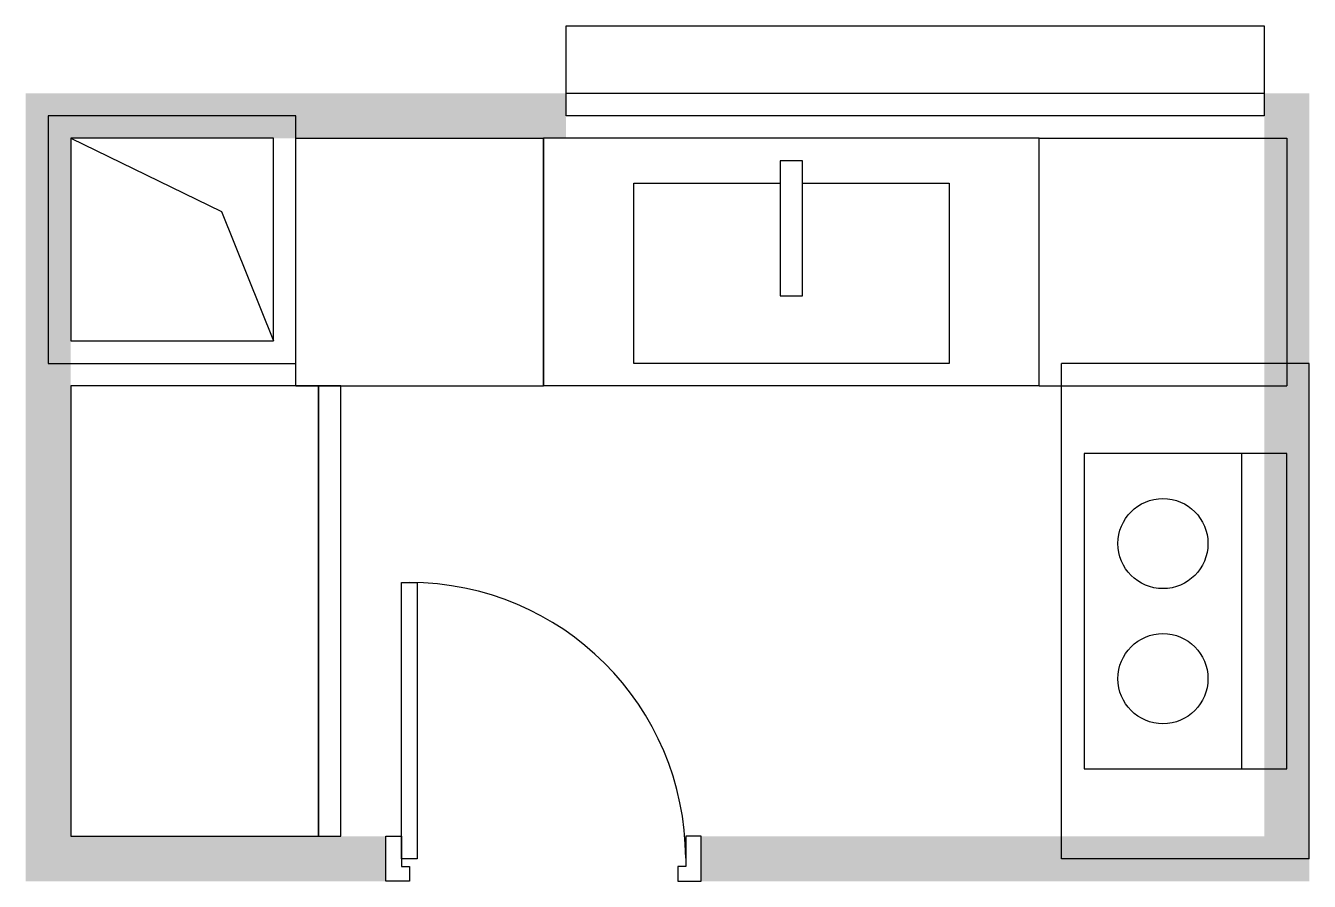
# Model space of a CAD drawing. Header units: millimetres. Extents: x 1050 to 3900, y -600 to 1300.
import ezdxf

# ---------------------------------------------------------------- set-up
doc = ezdxf.new("R2010")
doc.units = ezdxf.units.MM

# ---------------------------------------------------------------- blocks, each defined once
blk = doc.blocks.new('Door_Narrow_Mirror')
at = {"color": 7}
for points in [[(50, -200), (-50, -200), (-50, -234.6), (17.3, -234.6), (17.3, -251.9), (50, -251.9)], [(0, -865.4), (-613.5, -865.4), (-613.5, -830.8), (0, -830.8)]]:
    blk.add_lwpolyline(points, close=True, dxfattribs=at)
for points in [[(50, -900), (-50, -900), (-50, -865.4), (17.3, -865.4), (17.3, -848.1), (50, -848.1), (50, -900)], [(-50, -900), (-50, -865.4), (17.3, -865.4), (17.3, -848.1), (50, -848.1), (50, -900)]]:
    blk.add_lwpolyline(points, dxfattribs=at)
blk.add_arc((0, -848.1), 613.5, 90.1, 180, dxfattribs=at)
for points in [[(50, -200), (-50, -200), (50, 0), (-50, 0)], [(50, -1100), (-50, -1100), (50, -900), (-50, -900)]]:
    blk.add_solid(points, dxfattribs=at)
blk = doc.blocks.new('Shaft')
for points in [[(0, 0), (550, 0), (550, 550), (0, 550)], [(50, 50), (500, 50), (500, 500), (50, 500)]]:
    blk.add_lwpolyline(points, close=True)
blk.add_lwpolyline([(50, 500), (385, 337.3), (500, 50)])
blk = doc.blocks.new('counter')
for p, q in [((0, -600), (0, -50)), ((0, -50), (550, -50)), ((550, -50), (550, -600)), ((0, -600), (550, -600))]:
    blk.add_line(p, q)
blk = doc.blocks.new('Frig')
for points in [[(600, -50), (50, -50), (50, -1050), (600, -1050)], [(650, -50), (600, -50), (600, -1050), (650, -1050)]]:
    blk.add_lwpolyline(points, close=True)
blk = doc.blocks.new('Sink')
for p, q in [((600, 550), (50, 550)), ((50, 550), (50, -550)), ((600, 550), (600, -550)), ((600, -550), (50, -550))]:
    blk.add_line(p, q)
blk.add_lwpolyline([(150, 25), (150, 350), (550, 350), (550, -350), (150, -350), (150, -25)])
blk.add_lwpolyline([(100, -25), (400, -25), (400, 25), (100, 25)], close=True)
blk = doc.blocks.new('Stove')
for p, q in [((-600, 550), (-600, -550)), ((-600, 550), (-50, 550)), ((-50, 550), (-50, -550)), ((-450, 350), (-450, -350)), ((-600, -550), (-50, -550))]:
    blk.add_line(p, q)
blk.add_lwpolyline([(-550, -350), (-100, -350), (-100, 350), (-550, 350)], close=True)
for centre in [(-275, 150), (-275, -150)]:
    blk.add_circle(centre, 100)
blk = doc.blocks.new('AllBlock')
at = {"true_color": 0xffffff}
blk.add_line((2250, 1150), (3800, 1150), dxfattribs=at)
blk.add_lwpolyline([(2250, 1100), (2250, 1300), (3800, 1300), (3800, 1100)], close=True, dxfattribs=at)
for points in [[(1050, 1150), (1050, 500), (1150, 1150), (1150, 500)], [(1050, 1150), (1050, 1050), (1700, 1150), (1700, 1050)], [(1600, 1150), (1600, 1050), (2250, 1150), (2250, 1050)], [(3800, 1150), (3800, 500), (3900, 1150), (3900, 500)], [(1050, 600), (1050, -50), (1150, 600), (1150, -50)], [(3800, 600), (3800, -50), (3900, 600), (3900, -50)], [(1050, 50), (1050, -600), (1150, 50), (1150, -600)], [(3800, 50), (3800, -600), (3900, 50), (3900, -600)], [(1050, -500), (1050, -600), (1700, -500), (1700, -600)], [(2700, -500), (2700, -600), (3350, -500), (3350, -600)], [(3250, -500), (3250, -600), (3900, -500), (3900, -600)]]:
    blk.add_solid(points)
for name, p in [('Shaft', (1100, 550)), ('counter', (1650, 1100)), ('counter', (3300, 1100)), ('Frig', (1100, 550))]:
    blk.add_blockref(name, p)
for name, p, rotation in [('Sink', (2750, 1100), -90), ('Stove', (3300, 0), 180), ('Door_Narrow_Mirror', (2750, -550), -90)]:
    blk.add_blockref(name, p, dxfattribs=dict(rotation=rotation))

msp = doc.modelspace()

# ---------------------------------------------------------------- block references
msp.add_blockref('AllBlock', (0, 0))

doc.saveas('drawing.dxf')
